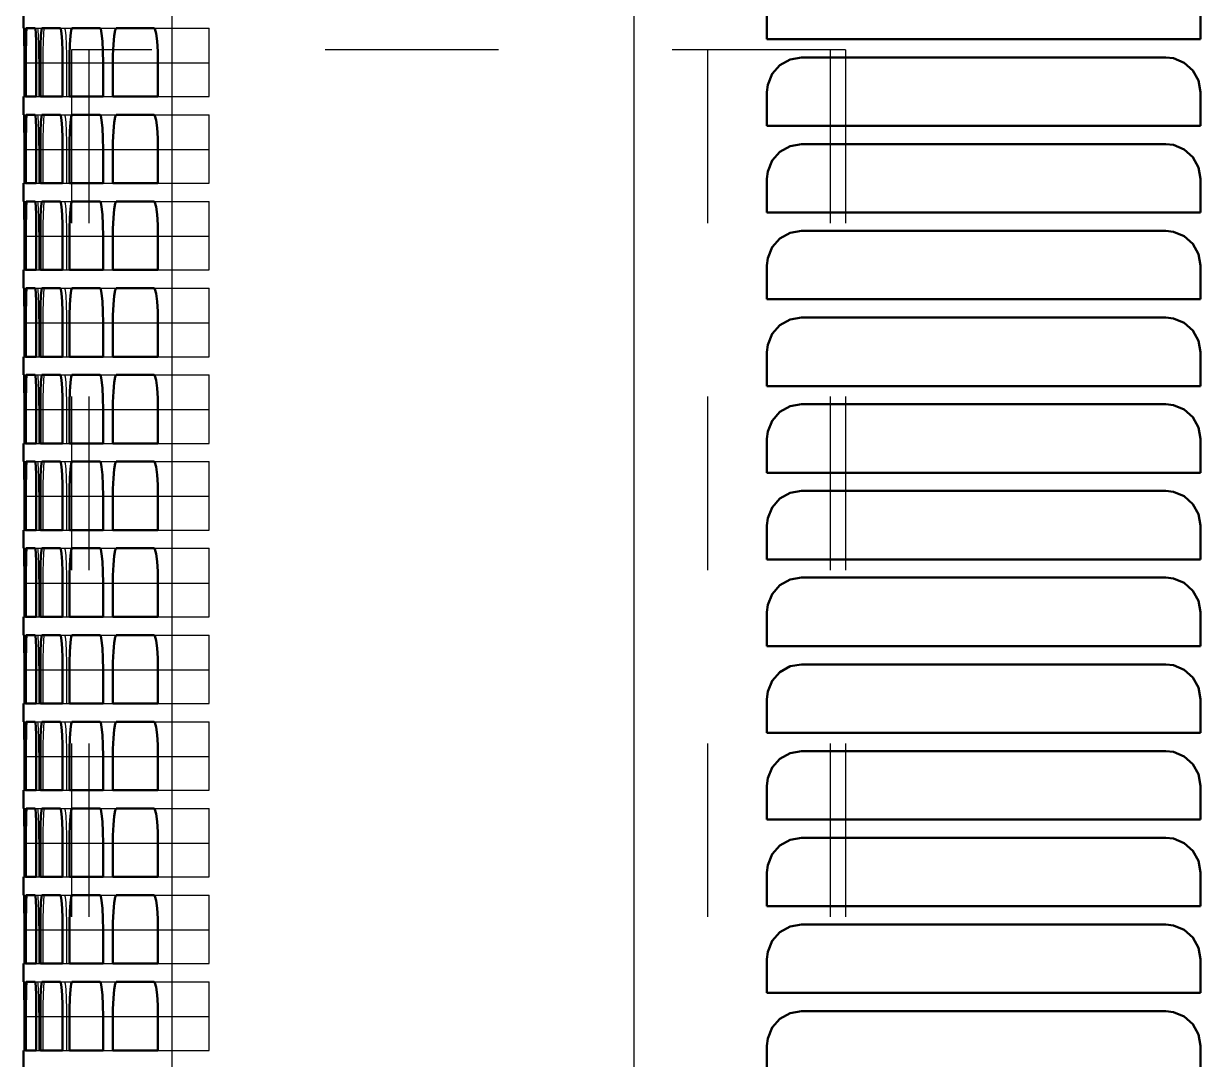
# Model space of a CAD drawing. Header units: inches. Extents: x -0.3 to 35.5, y 0 to 35.9.
# Drawn here: x -0.27 to 6.52, y 8.8 to 14.78 of the extents above; entities that cross this region are included whole.
import ezdxf

# ---------------------------------------------------------------- set-up
doc = ezdxf.new("R2010")
doc.units = ezdxf.units.IN
doc.header["$MEASUREMENT"] = 0
doc.linetypes.add('Dashed', pattern=[2, 1, -1])
for name, color, linetype, lineweight in [('AM_0', 7, 'Continuous', 50), ('AM_4', 3, 'Continuous', 25), ('AM_9', 6, 'Dashed', 25)]:
    doc.layers.add(name, color=color, linetype=linetype, lineweight=lineweight)

msp = doc.modelspace()

# ---------------------------------------------------------------- linework, layer by layer
at = {"layer": 'AM_0'}
for p, q in [((4.016, 14.881), (4.016, 14.686)), ((6.516, 14.686), (6.516, 14.881)), ((-0.27, 14.855), (-0.27, 14.75)), ((-0.2669, 14.75), (-0.27, 14.75)), ((-0.2032, 14.75), (-0.255, 14.75)), ((-0.0573, 14.75), (-0.1644, 14.75)), ((0.171, 14.75), (0.0085, 14.75)), ((0.4823, 14.75), (0.2639, 14.75)), ((4.016, 14.686), (6.516, 14.686)), ((-0.2652, 14.355), (-0.2652, 14.55)), ((-0.258, 14.55), (-0.258, 14.355)), ((-0.1963, 14.355), (-0.1963, 14.55)), ((-0.1727, 14.55), (-0.1727, 14.355)), ((-0.0452, 14.355), (-0.0452, 14.55)), ((-0.0051, 14.55), (-0.0051, 14.355)), ((0.1884, 14.355), (0.1884, 14.55)), ((0.2451, 14.55), (0.2451, 14.355)), ((0.505, 14.355), (0.505, 14.55)), ((6.316, 14.581), (4.216, 14.581)), ((-0.27, 14.355), (-0.2652, 14.355)), ((-0.27, 14.355), (-0.27, 14.25)), ((-0.258, 14.355), (-0.1963, 14.355)), ((-0.1727, 14.355), (-0.0452, 14.355)), ((-0.0051, 14.355), (0.1884, 14.355)), ((0.2451, 14.355), (0.505, 14.355)), ((4.016, 14.381), (4.016, 14.186)), ((6.516, 14.186), (6.516, 14.381)), ((-0.2669, 14.25), (-0.27, 14.25)), ((-0.2032, 14.25), (-0.255, 14.25)), ((-0.0573, 14.25), (-0.1644, 14.25)), ((0.171, 14.25), (0.0085, 14.25)), ((0.4823, 14.25), (0.2639, 14.25)), ((4.016, 14.186), (6.516, 14.186)), ((-0.2652, 13.855), (-0.2652, 14.05)), ((-0.258, 14.05), (-0.258, 13.855)), ((-0.1963, 13.855), (-0.1963, 14.05)), ((-0.1727, 14.05), (-0.1727, 13.855)), ((-0.0452, 13.855), (-0.0452, 14.05)), ((-0.0051, 14.05), (-0.0051, 13.855)), ((0.1884, 13.855), (0.1884, 14.05)), ((0.2451, 14.05), (0.2451, 13.855)), ((0.505, 13.855), (0.505, 14.05)), ((6.316, 14.081), (4.216, 14.081)), ((-0.27, 13.855), (-0.2652, 13.855)), ((-0.27, 13.855), (-0.27, 13.75)), ((-0.258, 13.855), (-0.1963, 13.855)), ((-0.1727, 13.855), (-0.0452, 13.855)), ((-0.0051, 13.855), (0.1884, 13.855)), ((0.2451, 13.855), (0.505, 13.855)), ((4.016, 13.881), (4.016, 13.686)), ((6.516, 13.686), (6.516, 13.881)), ((-0.2669, 13.75), (-0.27, 13.75)), ((-0.2032, 13.75), (-0.255, 13.75)), ((-0.0573, 13.75), (-0.1644, 13.75)), ((0.171, 13.75), (0.0085, 13.75)), ((0.4823, 13.75), (0.2639, 13.75)), ((4.016, 13.686), (6.516, 13.686)), ((6.316, 13.581), (4.216, 13.581)), ((-0.2652, 13.355), (-0.2652, 13.55)), ((-0.258, 13.55), (-0.258, 13.355)), ((-0.1963, 13.355), (-0.1963, 13.55)), ((-0.1727, 13.55), (-0.1727, 13.355)), ((-0.0452, 13.355), (-0.0452, 13.55)), ((-0.0051, 13.55), (-0.0051, 13.355)), ((0.1884, 13.355), (0.1884, 13.55)), ((0.2451, 13.55), (0.2451, 13.355)), ((0.505, 13.355), (0.505, 13.55)), ((4.016, 13.381), (4.016, 13.186)), ((6.516, 13.186), (6.516, 13.381)), ((-0.27, 13.355), (-0.2652, 13.355)), ((-0.27, 13.355), (-0.27, 13.25)), ((-0.258, 13.355), (-0.1963, 13.355)), ((-0.1727, 13.355), (-0.0452, 13.355)), ((-0.0051, 13.355), (0.1884, 13.355)), ((0.2451, 13.355), (0.505, 13.355)), ((-0.2669, 13.25), (-0.27, 13.25)), ((-0.2032, 13.25), (-0.255, 13.25)), ((-0.0573, 13.25), (-0.1644, 13.25)), ((0.171, 13.25), (0.0085, 13.25)), ((0.4823, 13.25), (0.2639, 13.25)), ((4.016, 13.186), (6.516, 13.186)), ((-0.2652, 12.855), (-0.2652, 13.05)), ((-0.258, 13.05), (-0.258, 12.855)), ((-0.1963, 12.855), (-0.1963, 13.05)), ((-0.1727, 13.05), (-0.1727, 12.855)), ((-0.0452, 12.855), (-0.0452, 13.05)), ((-0.0051, 13.05), (-0.0051, 12.855)), ((0.1884, 12.855), (0.1884, 13.05)), ((0.2451, 13.05), (0.2451, 12.855)), ((0.505, 12.855), (0.505, 13.05)), ((6.316, 13.081), (4.216, 13.081)), ((-0.27, 12.855), (-0.2652, 12.855)), ((-0.27, 12.855), (-0.27, 12.75)), ((-0.258, 12.855), (-0.1963, 12.855)), ((-0.1727, 12.855), (-0.0452, 12.855)), ((-0.0051, 12.855), (0.1884, 12.855)), ((0.2451, 12.855), (0.505, 12.855)), ((4.016, 12.881), (4.016, 12.686)), ((6.516, 12.686), (6.516, 12.881)), ((-0.2669, 12.75), (-0.27, 12.75)), ((-0.2032, 12.75), (-0.255, 12.75)), ((-0.0573, 12.75), (-0.1644, 12.75)), ((0.171, 12.75), (0.0085, 12.75)), ((0.4823, 12.75), (0.2639, 12.75)), ((4.016, 12.686), (6.516, 12.686)), ((6.316, 12.581), (4.216, 12.581)), ((-0.2652, 12.355), (-0.2652, 12.55)), ((-0.258, 12.55), (-0.258, 12.355)), ((-0.1963, 12.355), (-0.1963, 12.55)), ((-0.1727, 12.55), (-0.1727, 12.355)), ((-0.0452, 12.355), (-0.0452, 12.55)), ((-0.0051, 12.55), (-0.0051, 12.355)), ((0.1884, 12.355), (0.1884, 12.55)), ((0.2451, 12.55), (0.2451, 12.355)), ((0.505, 12.355), (0.505, 12.55)), ((-0.27, 12.355), (-0.2652, 12.355)), ((-0.27, 12.355), (-0.27, 12.25)), ((-0.258, 12.355), (-0.1963, 12.355)), ((-0.1727, 12.355), (-0.0452, 12.355)), ((-0.0051, 12.355), (0.1884, 12.355)), ((0.2451, 12.355), (0.505, 12.355)), ((4.016, 12.381), (4.016, 12.186)), ((6.516, 12.186), (6.516, 12.381)), ((-0.2669, 12.25), (-0.27, 12.25)), ((-0.2032, 12.25), (-0.255, 12.25)), ((-0.0573, 12.25), (-0.1644, 12.25)), ((0.171, 12.25), (0.0085, 12.25)), ((0.4823, 12.25), (0.2639, 12.25)), ((4.016, 12.186), (6.516, 12.186)), ((6.316, 12.081), (4.216, 12.081)), ((-0.2652, 11.855), (-0.2652, 12.05)), ((-0.258, 12.05), (-0.258, 11.855)), ((-0.1963, 11.855), (-0.1963, 12.05)), ((-0.1727, 12.05), (-0.1727, 11.855)), ((-0.0452, 11.855), (-0.0452, 12.05)), ((-0.0051, 12.05), (-0.0051, 11.855)), ((0.1884, 11.855), (0.1884, 12.05)), ((0.2451, 12.05), (0.2451, 11.855)), ((0.505, 11.855), (0.505, 12.05)), ((4.016, 11.881), (4.016, 11.686)), ((6.516, 11.686), (6.516, 11.881)), ((-0.27, 11.855), (-0.2652, 11.855)), ((-0.27, 11.855), (-0.27, 11.75)), ((-0.258, 11.855), (-0.1963, 11.855)), ((-0.1727, 11.855), (-0.0452, 11.855)), ((-0.0051, 11.855), (0.1884, 11.855)), ((0.2451, 11.855), (0.505, 11.855)), ((-0.2669, 11.75), (-0.27, 11.75)), ((-0.2032, 11.75), (-0.255, 11.75)), ((-0.0573, 11.75), (-0.1644, 11.75)), ((0.171, 11.75), (0.0085, 11.75)), ((0.4823, 11.75), (0.2639, 11.75)), ((4.016, 11.686), (6.516, 11.686)), ((-0.2652, 11.355), (-0.2652, 11.55)), ((-0.258, 11.55), (-0.258, 11.355)), ((-0.1963, 11.355), (-0.1963, 11.55)), ((-0.1727, 11.55), (-0.1727, 11.355)), ((-0.0452, 11.355), (-0.0452, 11.55)), ((-0.0051, 11.55), (-0.0051, 11.355)), ((0.1884, 11.355), (0.1884, 11.55)), ((0.2451, 11.55), (0.2451, 11.355)), ((0.505, 11.355), (0.505, 11.55)), ((6.316, 11.581), (4.216, 11.581)), ((-0.27, 11.355), (-0.2652, 11.355)), ((-0.27, 11.355), (-0.27, 11.25)), ((-0.258, 11.355), (-0.1963, 11.355)), ((-0.1727, 11.355), (-0.0452, 11.355)), ((-0.0051, 11.355), (0.1884, 11.355)), ((0.2451, 11.355), (0.505, 11.355)), ((4.016, 11.381), (4.016, 11.186)), ((6.516, 11.186), (6.516, 11.381)), ((-0.2669, 11.25), (-0.27, 11.25)), ((-0.2032, 11.25), (-0.255, 11.25)), ((-0.0573, 11.25), (-0.1644, 11.25)), ((0.171, 11.25), (0.0085, 11.25)), ((0.4823, 11.25), (0.2639, 11.25)), ((4.016, 11.186), (6.516, 11.186)), ((6.316, 11.081), (4.216, 11.081)), ((-0.2652, 10.855), (-0.2652, 11.05)), ((-0.258, 11.05), (-0.258, 10.855)), ((-0.1963, 10.855), (-0.1963, 11.05)), ((-0.1727, 11.05), (-0.1727, 10.855)), ((-0.0452, 10.855), (-0.0452, 11.05)), ((-0.0051, 11.05), (-0.0051, 10.855)), ((0.1884, 10.855), (0.1884, 11.05)), ((0.2451, 11.05), (0.2451, 10.855)), ((0.505, 10.855), (0.505, 11.05)), ((4.016, 10.881), (4.016, 10.686)), ((6.516, 10.686), (6.516, 10.881)), ((-0.27, 10.855), (-0.2652, 10.855)), ((-0.27, 10.855), (-0.27, 10.75)), ((-0.258, 10.855), (-0.1963, 10.855)), ((-0.1727, 10.855), (-0.0452, 10.855)), ((-0.0051, 10.855), (0.1884, 10.855)), ((0.2451, 10.855), (0.505, 10.855)), ((-0.2669, 10.75), (-0.27, 10.75)), ((-0.2032, 10.75), (-0.255, 10.75)), ((-0.0573, 10.75), (-0.1644, 10.75)), ((0.171, 10.75), (0.0085, 10.75)), ((0.4823, 10.75), (0.2639, 10.75)), ((4.016, 10.686), (6.516, 10.686)), ((-0.2652, 10.355), (-0.2652, 10.55)), ((-0.258, 10.55), (-0.258, 10.355)), ((-0.1963, 10.355), (-0.1963, 10.55)), ((-0.1727, 10.55), (-0.1727, 10.355)), ((-0.0452, 10.355), (-0.0452, 10.55)), ((-0.0051, 10.55), (-0.0051, 10.355)), ((0.1884, 10.355), (0.1884, 10.55)), ((0.2451, 10.55), (0.2451, 10.355)), ((0.505, 10.355), (0.505, 10.55)), ((6.316, 10.581), (4.216, 10.581)), ((-0.27, 10.355), (-0.2652, 10.355)), ((-0.27, 10.355), (-0.27, 10.25)), ((-0.258, 10.355), (-0.1963, 10.355)), ((-0.1727, 10.355), (-0.0452, 10.355)), ((-0.0051, 10.355), (0.1884, 10.355)), ((0.2451, 10.355), (0.505, 10.355)), ((4.016, 10.381), (4.016, 10.186)), ((6.516, 10.186), (6.516, 10.381)), ((-0.2669, 10.25), (-0.27, 10.25)), ((-0.2032, 10.25), (-0.255, 10.25)), ((-0.0573, 10.25), (-0.1644, 10.25)), ((0.171, 10.25), (0.0085, 10.25)), ((0.4823, 10.25), (0.2639, 10.25)), ((4.016, 10.186), (6.516, 10.186)), ((-0.2652, 9.855), (-0.2652, 10.05)), ((-0.258, 10.05), (-0.258, 9.855)), ((-0.1963, 9.855), (-0.1963, 10.05)), ((-0.1727, 10.05), (-0.1727, 9.855)), ((-0.0452, 9.855), (-0.0452, 10.05)), ((-0.0051, 10.05), (-0.0051, 9.855)), ((0.1884, 9.855), (0.1884, 10.05)), ((0.2451, 10.05), (0.2451, 9.855)), ((0.505, 9.855), (0.505, 10.05)), ((6.316, 10.081), (4.216, 10.081)), ((-0.27, 9.855), (-0.2652, 9.855)), ((-0.27, 9.855), (-0.27, 9.75)), ((-0.258, 9.855), (-0.1963, 9.855)), ((-0.1727, 9.855), (-0.0452, 9.855)), ((-0.0051, 9.855), (0.1884, 9.855)), ((0.2451, 9.855), (0.505, 9.855)), ((4.016, 9.881), (4.016, 9.686)), ((6.516, 9.686), (6.516, 9.881)), ((-0.2669, 9.75), (-0.27, 9.75)), ((-0.2032, 9.75), (-0.255, 9.75)), ((-0.0573, 9.75), (-0.1644, 9.75)), ((0.171, 9.75), (0.0085, 9.75)), ((0.4823, 9.75), (0.2639, 9.75)), ((4.016, 9.686), (6.516, 9.686)), ((6.316, 9.581), (4.216, 9.581)), ((-0.2652, 9.355), (-0.2652, 9.55)), ((-0.258, 9.55), (-0.258, 9.355)), ((-0.1963, 9.355), (-0.1963, 9.55)), ((-0.1727, 9.55), (-0.1727, 9.355)), ((-0.0452, 9.355), (-0.0452, 9.55)), ((-0.0051, 9.55), (-0.0051, 9.355)), ((0.1884, 9.355), (0.1884, 9.55)), ((0.2451, 9.55), (0.2451, 9.355)), ((0.505, 9.355), (0.505, 9.55)), ((4.016, 9.381), (4.016, 9.186)), ((6.516, 9.186), (6.516, 9.381)), ((-0.27, 9.355), (-0.2652, 9.355)), ((-0.27, 9.355), (-0.27, 9.25)), ((-0.258, 9.355), (-0.1963, 9.355)), ((-0.1727, 9.355), (-0.0452, 9.355)), ((-0.0051, 9.355), (0.1884, 9.355)), ((0.2451, 9.355), (0.505, 9.355)), ((-0.2669, 9.25), (-0.27, 9.25)), ((-0.2032, 9.25), (-0.255, 9.25)), ((-0.0573, 9.25), (-0.1644, 9.25)), ((0.171, 9.25), (0.0085, 9.25)), ((0.4823, 9.25), (0.2639, 9.25)), ((4.016, 9.186), (6.516, 9.186)), ((-0.2652, 8.855), (-0.2652, 9.05)), ((-0.258, 9.05), (-0.258, 8.855)), ((-0.1963, 8.855), (-0.1963, 9.05)), ((-0.1727, 9.05), (-0.1727, 8.855)), ((-0.0452, 8.855), (-0.0452, 9.05)), ((-0.0051, 9.05), (-0.0051, 8.855)), ((0.1884, 8.855), (0.1884, 9.05)), ((0.2451, 9.05), (0.2451, 8.855)), ((0.505, 8.855), (0.505, 9.05)), ((6.316, 9.081), (4.216, 9.081)), ((-0.27, 8.855), (-0.2652, 8.855)), ((-0.27, 8.855), (-0.27, 8.75)), ((-0.258, 8.855), (-0.1963, 8.855)), ((-0.1727, 8.855), (-0.0452, 8.855)), ((-0.0051, 8.855), (0.1884, 8.855)), ((0.2451, 8.855), (0.505, 8.855)), ((4.016, 8.881), (4.016, 8.686)), ((6.516, 8.686), (6.516, 8.881))]:
    msp.add_line(p, q, dxfattribs=at)
for points in [[(-0.2652, 14.55), (-0.2653, 14.6162), (-0.2656, 14.6749), (-0.266, 14.7196), (-0.2665, 14.7451), (-0.2669, 14.75)], [(-0.255, 14.75), (-0.256, 14.7387), (-0.2569, 14.7062), (-0.2576, 14.656), (-0.258, 14.5939), (-0.258, 14.55)], [(-0.1963, 14.55), (-0.1967, 14.6162), (-0.1978, 14.6749), (-0.1996, 14.7195), (-0.2017, 14.7451), (-0.2032, 14.75)], [(-0.1644, 14.75), (-0.1672, 14.7387), (-0.1696, 14.7061), (-0.1714, 14.6559), (-0.1725, 14.5937), (-0.1727, 14.55)], [(-0.0452, 14.55), (-0.0459, 14.6161), (-0.0479, 14.6748), (-0.0509, 14.7194), (-0.0547, 14.745), (-0.0573, 14.75)], [(0.0085, 14.75), (0.0039, 14.7387), (0, 14.706), (-0.003, 14.6557), (-0.0047, 14.5935), (-0.0051, 14.55)], [(0.1884, 14.55), (0.1875, 14.616), (0.1846, 14.6746), (0.1803, 14.7192), (0.1749, 14.745), (0.171, 14.75)], [(0.2639, 14.75), (0.2576, 14.7386), (0.2521, 14.7058), (0.2479, 14.6553), (0.2455, 14.5931), (0.2451, 14.55)], [(0.505, 14.55), (0.5038, 14.6159), (0.5001, 14.6743), (0.4944, 14.719), (0.4874, 14.7448), (0.4823, 14.75)], [(4.216, 14.581), (4.1495, 14.5696), (4.0905, 14.5367), (4.0458, 14.486), (4.0206, 14.4237), (4.016, 14.381)], [(6.516, 14.381), (6.5048, 14.447), (6.4725, 14.5055), (6.4227, 14.5502), (6.3607, 14.5759), (6.316, 14.581)], [(-0.2652, 14.05), (-0.2653, 14.1162), (-0.2656, 14.1749), (-0.266, 14.2196), (-0.2665, 14.2451), (-0.2669, 14.25)], [(-0.255, 14.25), (-0.256, 14.2387), (-0.2569, 14.2062), (-0.2576, 14.156), (-0.258, 14.0939), (-0.258, 14.05)], [(-0.1963, 14.05), (-0.1967, 14.1162), (-0.1978, 14.1749), (-0.1996, 14.2195), (-0.2017, 14.2451), (-0.2032, 14.25)], [(-0.1644, 14.25), (-0.1672, 14.2387), (-0.1696, 14.2061), (-0.1714, 14.1559), (-0.1725, 14.0937), (-0.1727, 14.05)], [(-0.0452, 14.05), (-0.0459, 14.1161), (-0.0479, 14.1748), (-0.0509, 14.2194), (-0.0547, 14.245), (-0.0573, 14.25)], [(0.0085, 14.25), (0.0039, 14.2387), (0, 14.206), (-0.003, 14.1557), (-0.0047, 14.0935), (-0.0051, 14.05)], [(0.1884, 14.05), (0.1875, 14.116), (0.1846, 14.1746), (0.1803, 14.2192), (0.1749, 14.245), (0.171, 14.25)], [(0.2639, 14.25), (0.2576, 14.2386), (0.2521, 14.2058), (0.2479, 14.1553), (0.2455, 14.0931), (0.2451, 14.05)], [(0.505, 14.05), (0.5038, 14.1159), (0.5001, 14.1743), (0.4944, 14.219), (0.4874, 14.2448), (0.4823, 14.25)], [(4.216, 14.081), (4.1495, 14.0696), (4.0905, 14.0367), (4.0458, 13.986), (4.0206, 13.9237), (4.016, 13.881)], [(6.516, 13.881), (6.5048, 13.947), (6.4725, 14.0055), (6.4227, 14.0502), (6.3607, 14.0759), (6.316, 14.081)], [(-0.2652, 13.55), (-0.2653, 13.6162), (-0.2656, 13.6749), (-0.266, 13.7196), (-0.2665, 13.7451), (-0.2669, 13.75)], [(-0.255, 13.75), (-0.256, 13.7387), (-0.2569, 13.7062), (-0.2576, 13.656), (-0.258, 13.5939), (-0.258, 13.55)], [(-0.1963, 13.55), (-0.1967, 13.6162), (-0.1978, 13.6749), (-0.1996, 13.7195), (-0.2017, 13.7451), (-0.2032, 13.75)], [(-0.1644, 13.75), (-0.1672, 13.7387), (-0.1696, 13.7061), (-0.1714, 13.6559), (-0.1725, 13.5937), (-0.1727, 13.55)], [(-0.0452, 13.55), (-0.0459, 13.6161), (-0.0479, 13.6748), (-0.0509, 13.7194), (-0.0547, 13.745), (-0.0573, 13.75)], [(0.0085, 13.75), (0.0039, 13.7387), (0, 13.706), (-0.003, 13.6557), (-0.0047, 13.5935), (-0.0051, 13.55)], [(0.1884, 13.55), (0.1875, 13.616), (0.1846, 13.6746), (0.1803, 13.7192), (0.1749, 13.745), (0.171, 13.75)], [(0.2639, 13.75), (0.2576, 13.7386), (0.2521, 13.7058), (0.2479, 13.6553), (0.2455, 13.5931), (0.2451, 13.55)], [(0.505, 13.55), (0.5038, 13.6159), (0.5001, 13.6743), (0.4944, 13.719), (0.4874, 13.7448), (0.4823, 13.75)], [(4.216, 13.581), (4.1495, 13.5696), (4.0905, 13.5367), (4.0458, 13.486), (4.0206, 13.4237), (4.016, 13.381)], [(6.516, 13.381), (6.5048, 13.447), (6.4725, 13.5055), (6.4227, 13.5502), (6.3607, 13.5759), (6.316, 13.581)], [(-0.2652, 13.05), (-0.2653, 13.1162), (-0.2656, 13.1749), (-0.266, 13.2196), (-0.2665, 13.2451), (-0.2669, 13.25)], [(-0.255, 13.25), (-0.256, 13.2387), (-0.2569, 13.2062), (-0.2576, 13.156), (-0.258, 13.0939), (-0.258, 13.05)], [(-0.1963, 13.05), (-0.1967, 13.1162), (-0.1978, 13.1749), (-0.1996, 13.2195), (-0.2017, 13.2451), (-0.2032, 13.25)], [(-0.1644, 13.25), (-0.1672, 13.2387), (-0.1696, 13.2061), (-0.1714, 13.1559), (-0.1725, 13.0937), (-0.1727, 13.05)], [(-0.0452, 13.05), (-0.0459, 13.1161), (-0.0479, 13.1748), (-0.0509, 13.2194), (-0.0547, 13.245), (-0.0573, 13.25)], [(0.0085, 13.25), (0.0039, 13.2387), (0, 13.206), (-0.003, 13.1557), (-0.0047, 13.0935), (-0.0051, 13.05)], [(0.1884, 13.05), (0.1875, 13.116), (0.1846, 13.1746), (0.1803, 13.2192), (0.1749, 13.245), (0.171, 13.25)], [(0.2639, 13.25), (0.2576, 13.2386), (0.2521, 13.2058), (0.2479, 13.1553), (0.2455, 13.0931), (0.2451, 13.05)], [(0.505, 13.05), (0.5038, 13.1159), (0.5001, 13.1743), (0.4944, 13.219), (0.4874, 13.2448), (0.4823, 13.25)], [(4.216, 13.081), (4.1495, 13.0696), (4.0905, 13.0367), (4.0458, 12.986), (4.0206, 12.9237), (4.016, 12.881)], [(6.516, 12.881), (6.5048, 12.947), (6.4725, 13.0055), (6.4227, 13.0502), (6.3607, 13.0759), (6.316, 13.081)], [(-0.2652, 12.55), (-0.2653, 12.6162), (-0.2656, 12.6749), (-0.266, 12.7196), (-0.2665, 12.7451), (-0.2669, 12.75)], [(-0.255, 12.75), (-0.256, 12.7387), (-0.2569, 12.7062), (-0.2576, 12.656), (-0.258, 12.5939), (-0.258, 12.55)], [(-0.1963, 12.55), (-0.1967, 12.6162), (-0.1978, 12.6749), (-0.1996, 12.7195), (-0.2017, 12.7451), (-0.2032, 12.75)], [(-0.1644, 12.75), (-0.1672, 12.7387), (-0.1696, 12.7061), (-0.1714, 12.6559), (-0.1725, 12.5937), (-0.1727, 12.55)], [(-0.0452, 12.55), (-0.0459, 12.6161), (-0.0479, 12.6748), (-0.0509, 12.7194), (-0.0547, 12.745), (-0.0573, 12.75)], [(0.0085, 12.75), (0.0039, 12.7387), (0, 12.706), (-0.003, 12.6557), (-0.0047, 12.5935), (-0.0051, 12.55)], [(0.1884, 12.55), (0.1875, 12.616), (0.1846, 12.6746), (0.1803, 12.7192), (0.1749, 12.745), (0.171, 12.75)], [(0.2639, 12.75), (0.2576, 12.7386), (0.2521, 12.7058), (0.2479, 12.6553), (0.2455, 12.5931), (0.2451, 12.55)], [(0.505, 12.55), (0.5038, 12.6159), (0.5001, 12.6743), (0.4944, 12.719), (0.4874, 12.7448), (0.4823, 12.75)], [(4.216, 12.581), (4.1495, 12.5696), (4.0905, 12.5367), (4.0458, 12.486), (4.0206, 12.4237), (4.016, 12.381)], [(6.516, 12.381), (6.5048, 12.447), (6.4725, 12.5055), (6.4227, 12.5502), (6.3607, 12.5759), (6.316, 12.581)], [(-0.2652, 12.05), (-0.2653, 12.1162), (-0.2656, 12.1749), (-0.266, 12.2196), (-0.2665, 12.2451), (-0.2669, 12.25)], [(-0.255, 12.25), (-0.256, 12.2387), (-0.2569, 12.2062), (-0.2576, 12.156), (-0.258, 12.0939), (-0.258, 12.05)], [(-0.1963, 12.05), (-0.1967, 12.1162), (-0.1978, 12.1749), (-0.1996, 12.2195), (-0.2017, 12.2451), (-0.2032, 12.25)], [(-0.1644, 12.25), (-0.1672, 12.2387), (-0.1696, 12.2061), (-0.1714, 12.1559), (-0.1725, 12.0937), (-0.1727, 12.05)], [(-0.0452, 12.05), (-0.0459, 12.1161), (-0.0479, 12.1748), (-0.0509, 12.2194), (-0.0547, 12.245), (-0.0573, 12.25)], [(0.0085, 12.25), (0.0039, 12.2387), (0, 12.206), (-0.003, 12.1557), (-0.0047, 12.0935), (-0.0051, 12.05)], [(0.1884, 12.05), (0.1875, 12.116), (0.1846, 12.1746), (0.1803, 12.2192), (0.1749, 12.245), (0.171, 12.25)], [(0.2639, 12.25), (0.2576, 12.2386), (0.2521, 12.2058), (0.2479, 12.1553), (0.2455, 12.0931), (0.2451, 12.05)], [(0.505, 12.05), (0.5038, 12.1159), (0.5001, 12.1743), (0.4944, 12.219), (0.4874, 12.2448), (0.4823, 12.25)], [(4.216, 12.081), (4.1495, 12.0696), (4.0905, 12.0367), (4.0458, 11.986), (4.0206, 11.9237), (4.016, 11.881)], [(6.516, 11.881), (6.5048, 11.947), (6.4725, 12.0055), (6.4227, 12.0502), (6.3607, 12.0759), (6.316, 12.081)], [(-0.2652, 11.55), (-0.2653, 11.6162), (-0.2656, 11.6749), (-0.266, 11.7196), (-0.2665, 11.7451), (-0.2669, 11.75)], [(-0.255, 11.75), (-0.256, 11.7387), (-0.2569, 11.7062), (-0.2576, 11.656), (-0.258, 11.5939), (-0.258, 11.55)], [(-0.1963, 11.55), (-0.1967, 11.6162), (-0.1978, 11.6749), (-0.1996, 11.7195), (-0.2017, 11.7451), (-0.2032, 11.75)], [(-0.1644, 11.75), (-0.1672, 11.7387), (-0.1696, 11.7061), (-0.1714, 11.6559), (-0.1725, 11.5937), (-0.1727, 11.55)], [(-0.0452, 11.55), (-0.0459, 11.6161), (-0.0479, 11.6748), (-0.0509, 11.7194), (-0.0547, 11.745), (-0.0573, 11.75)], [(0.0085, 11.75), (0.0039, 11.7387), (0, 11.706), (-0.003, 11.6557), (-0.0047, 11.5935), (-0.0051, 11.55)], [(0.1884, 11.55), (0.1875, 11.616), (0.1846, 11.6746), (0.1803, 11.7192), (0.1749, 11.745), (0.171, 11.75)], [(0.2639, 11.75), (0.2576, 11.7386), (0.2521, 11.7058), (0.2479, 11.6553), (0.2455, 11.5931), (0.2451, 11.55)], [(0.505, 11.55), (0.5038, 11.6159), (0.5001, 11.6743), (0.4944, 11.719), (0.4874, 11.7448), (0.4823, 11.75)], [(4.216, 11.581), (4.1495, 11.5696), (4.0905, 11.5367), (4.0458, 11.486), (4.0206, 11.4237), (4.016, 11.381)], [(6.516, 11.381), (6.5048, 11.447), (6.4725, 11.5055), (6.4227, 11.5502), (6.3607, 11.5759), (6.316, 11.581)], [(-0.2652, 11.05), (-0.2653, 11.1162), (-0.2656, 11.1749), (-0.266, 11.2196), (-0.2665, 11.2451), (-0.2669, 11.25)], [(-0.255, 11.25), (-0.256, 11.2387), (-0.2569, 11.2062), (-0.2576, 11.156), (-0.258, 11.0939), (-0.258, 11.05)], [(-0.1963, 11.05), (-0.1967, 11.1162), (-0.1978, 11.1749), (-0.1996, 11.2195), (-0.2017, 11.2451), (-0.2032, 11.25)], [(-0.1644, 11.25), (-0.1672, 11.2387), (-0.1696, 11.2061), (-0.1714, 11.1559), (-0.1725, 11.0937), (-0.1727, 11.05)], [(-0.0452, 11.05), (-0.0459, 11.1161), (-0.0479, 11.1748), (-0.0509, 11.2194), (-0.0547, 11.245), (-0.0573, 11.25)], [(0.0085, 11.25), (0.0039, 11.2387), (0, 11.206), (-0.003, 11.1557), (-0.0047, 11.0935), (-0.0051, 11.05)], [(0.1884, 11.05), (0.1875, 11.116), (0.1846, 11.1746), (0.1803, 11.2192), (0.1749, 11.245), (0.171, 11.25)], [(0.2639, 11.25), (0.2576, 11.2386), (0.2521, 11.2058), (0.2479, 11.1553), (0.2455, 11.0931), (0.2451, 11.05)], [(0.505, 11.05), (0.5038, 11.1159), (0.5001, 11.1743), (0.4944, 11.219), (0.4874, 11.2448), (0.4823, 11.25)], [(4.216, 11.081), (4.1495, 11.0696), (4.0905, 11.0367), (4.0458, 10.986), (4.0206, 10.9237), (4.016, 10.881)], [(6.516, 10.881), (6.5048, 10.947), (6.4725, 11.0055), (6.4227, 11.0502), (6.3607, 11.0759), (6.316, 11.081)], [(-0.2652, 10.55), (-0.2653, 10.6162), (-0.2656, 10.6749), (-0.266, 10.7196), (-0.2665, 10.7451), (-0.2669, 10.75)], [(-0.255, 10.75), (-0.256, 10.7387), (-0.2569, 10.7062), (-0.2576, 10.656), (-0.258, 10.5939), (-0.258, 10.55)], [(-0.1963, 10.55), (-0.1967, 10.6162), (-0.1978, 10.6749), (-0.1996, 10.7195), (-0.2017, 10.7451), (-0.2032, 10.75)], [(-0.1644, 10.75), (-0.1672, 10.7387), (-0.1696, 10.7061), (-0.1714, 10.6559), (-0.1725, 10.5937), (-0.1727, 10.55)], [(-0.0452, 10.55), (-0.0459, 10.6161), (-0.0479, 10.6748), (-0.0509, 10.7194), (-0.0547, 10.745), (-0.0573, 10.75)], [(0.0085, 10.75), (0.0039, 10.7387), (0, 10.706), (-0.003, 10.6557), (-0.0047, 10.5935), (-0.0051, 10.55)], [(0.1884, 10.55), (0.1875, 10.616), (0.1846, 10.6746), (0.1803, 10.7192), (0.1749, 10.745), (0.171, 10.75)], [(0.2639, 10.75), (0.2576, 10.7386), (0.2521, 10.7058), (0.2479, 10.6553), (0.2455, 10.5931), (0.2451, 10.55)], [(0.505, 10.55), (0.5038, 10.6159), (0.5001, 10.6743), (0.4944, 10.719), (0.4874, 10.7448), (0.4823, 10.75)], [(4.216, 10.581), (4.1495, 10.5696), (4.0905, 10.5367), (4.0458, 10.486), (4.0206, 10.4237), (4.016, 10.381)], [(6.516, 10.381), (6.5048, 10.447), (6.4725, 10.5055), (6.4227, 10.5502), (6.3607, 10.5759), (6.316, 10.581)], [(-0.2652, 10.05), (-0.2653, 10.1162), (-0.2656, 10.1749), (-0.266, 10.2196), (-0.2665, 10.2451), (-0.2669, 10.25)], [(-0.255, 10.25), (-0.256, 10.2387), (-0.2569, 10.2062), (-0.2576, 10.156), (-0.258, 10.0939), (-0.258, 10.05)], [(-0.1963, 10.05), (-0.1967, 10.1162), (-0.1978, 10.1749), (-0.1996, 10.2195), (-0.2017, 10.2451), (-0.2032, 10.25)], [(-0.1644, 10.25), (-0.1672, 10.2387), (-0.1696, 10.2061), (-0.1714, 10.1559), (-0.1725, 10.0937), (-0.1727, 10.05)], [(-0.0452, 10.05), (-0.0459, 10.1161), (-0.0479, 10.1748), (-0.0509, 10.2194), (-0.0547, 10.245), (-0.0573, 10.25)], [(0.0085, 10.25), (0.0039, 10.2387), (0, 10.206), (-0.003, 10.1557), (-0.0047, 10.0935), (-0.0051, 10.05)], [(0.1884, 10.05), (0.1875, 10.116), (0.1846, 10.1746), (0.1803, 10.2192), (0.1749, 10.245), (0.171, 10.25)], [(0.2639, 10.25), (0.2576, 10.2386), (0.2521, 10.2058), (0.2479, 10.1553), (0.2455, 10.0931), (0.2451, 10.05)], [(0.505, 10.05), (0.5038, 10.1159), (0.5001, 10.1743), (0.4944, 10.219), (0.4874, 10.2448), (0.4823, 10.25)], [(4.216, 10.081), (4.1495, 10.0696), (4.0905, 10.0367), (4.0458, 9.986), (4.0206, 9.9237), (4.016, 9.881)], [(6.516, 9.881), (6.5048, 9.947), (6.4725, 10.0055), (6.4227, 10.0502), (6.3607, 10.0759), (6.316, 10.081)], [(-0.2652, 9.55), (-0.2653, 9.6162), (-0.2656, 9.6749), (-0.266, 9.7196), (-0.2665, 9.7451), (-0.2669, 9.75)], [(-0.255, 9.75), (-0.256, 9.7387), (-0.2569, 9.7062), (-0.2576, 9.656), (-0.258, 9.5939), (-0.258, 9.55)], [(-0.1963, 9.55), (-0.1967, 9.6162), (-0.1978, 9.6749), (-0.1996, 9.7195), (-0.2017, 9.7451), (-0.2032, 9.75)], [(-0.1644, 9.75), (-0.1672, 9.7387), (-0.1696, 9.7061), (-0.1714, 9.6559), (-0.1725, 9.5937), (-0.1727, 9.55)], [(-0.0452, 9.55), (-0.0459, 9.6161), (-0.0479, 9.6748), (-0.0509, 9.7194), (-0.0547, 9.745), (-0.0573, 9.75)], [(0.0085, 9.75), (0.0039, 9.7387), (0, 9.706), (-0.003, 9.6557), (-0.0047, 9.5935), (-0.0051, 9.55)], [(0.1884, 9.55), (0.1875, 9.616), (0.1846, 9.6746), (0.1803, 9.7192), (0.1749, 9.745), (0.171, 9.75)], [(0.2639, 9.75), (0.2576, 9.7386), (0.2521, 9.7058), (0.2479, 9.6553), (0.2455, 9.5931), (0.2451, 9.55)], [(0.505, 9.55), (0.5038, 9.6159), (0.5001, 9.6743), (0.4944, 9.719), (0.4874, 9.7448), (0.4823, 9.75)], [(4.216, 9.581), (4.1495, 9.5696), (4.0905, 9.5367), (4.0458, 9.486), (4.0206, 9.4237), (4.016, 9.381)], [(6.516, 9.381), (6.5048, 9.447), (6.4725, 9.5055), (6.4227, 9.5502), (6.3607, 9.5759), (6.316, 9.581)], [(-0.2652, 9.05), (-0.2653, 9.1162), (-0.2656, 9.1749), (-0.266, 9.2196), (-0.2665, 9.2451), (-0.2669, 9.25)], [(-0.255, 9.25), (-0.256, 9.2387), (-0.2569, 9.2062), (-0.2576, 9.156), (-0.258, 9.0939), (-0.258, 9.05)], [(-0.1963, 9.05), (-0.1967, 9.1162), (-0.1978, 9.1749), (-0.1996, 9.2195), (-0.2017, 9.2451), (-0.2032, 9.25)], [(-0.1644, 9.25), (-0.1672, 9.2387), (-0.1696, 9.2061), (-0.1714, 9.1559), (-0.1725, 9.0937), (-0.1727, 9.05)], [(-0.0452, 9.05), (-0.0459, 9.1161), (-0.0479, 9.1748), (-0.0509, 9.2194), (-0.0547, 9.245), (-0.0573, 9.25)], [(0.0085, 9.25), (0.0039, 9.2387), (0, 9.206), (-0.003, 9.1557), (-0.0047, 9.0935), (-0.0051, 9.05)], [(0.1884, 9.05), (0.1875, 9.116), (0.1846, 9.1746), (0.1803, 9.2192), (0.1749, 9.245), (0.171, 9.25)], [(0.2639, 9.25), (0.2576, 9.2386), (0.2521, 9.2058), (0.2479, 9.1553), (0.2455, 9.0931), (0.2451, 9.05)], [(0.505, 9.05), (0.5038, 9.1159), (0.5001, 9.1743), (0.4944, 9.219), (0.4874, 9.2448), (0.4823, 9.25)], [(4.216, 9.081), (4.1495, 9.0696), (4.0905, 9.0367), (4.0458, 8.986), (4.0206, 8.9237), (4.016, 8.881)], [(6.516, 8.881), (6.5048, 8.947), (6.4725, 9.0055), (6.4227, 9.0502), (6.3607, 9.0759), (6.316, 9.081)]]:
    msp.add_lwpolyline(points, dxfattribs=at)
at = {"layer": 'AM_4'}
for p, q in [((0.5858, 35.15), (0.5858, 1.625)), ((3.2489, 35.15), (3.2489, 1.625)), ((-0.258, 14.55), (-0.1963, 14.55)), ((-0.1727, 14.55), (-0.0452, 14.55)), ((-0.0051, 14.55), (0.1884, 14.55)), ((0.2451, 14.55), (0.505, 14.55)), ((-0.258, 14.05), (-0.1963, 14.05)), ((-0.1727, 14.05), (-0.0452, 14.05)), ((-0.0051, 14.05), (0.1884, 14.05)), ((0.2451, 14.05), (0.505, 14.05)), ((-0.258, 13.55), (-0.1963, 13.55)), ((-0.1727, 13.55), (-0.0452, 13.55)), ((-0.0051, 13.55), (0.1884, 13.55)), ((0.2451, 13.55), (0.505, 13.55)), ((-0.258, 13.05), (-0.1963, 13.05)), ((-0.1727, 13.05), (-0.0452, 13.05)), ((-0.0051, 13.05), (0.1884, 13.05)), ((0.2451, 13.05), (0.505, 13.05)), ((-0.258, 12.55), (-0.1963, 12.55)), ((-0.1727, 12.55), (-0.0452, 12.55)), ((-0.0051, 12.55), (0.1884, 12.55)), ((0.2451, 12.55), (0.505, 12.55)), ((-0.258, 12.05), (-0.1963, 12.05)), ((-0.1727, 12.05), (-0.0452, 12.05)), ((-0.0051, 12.05), (0.1884, 12.05)), ((0.2451, 12.05), (0.505, 12.05)), ((-0.258, 11.55), (-0.1963, 11.55)), ((-0.1727, 11.55), (-0.0452, 11.55)), ((-0.0051, 11.55), (0.1884, 11.55)), ((0.2451, 11.55), (0.505, 11.55)), ((-0.258, 11.05), (-0.1963, 11.05)), ((-0.1727, 11.05), (-0.0452, 11.05)), ((-0.0051, 11.05), (0.1884, 11.05)), ((0.2451, 11.05), (0.505, 11.05)), ((-0.258, 10.55), (-0.1963, 10.55)), ((-0.1727, 10.55), (-0.0452, 10.55)), ((-0.0051, 10.55), (0.1884, 10.55)), ((0.2451, 10.55), (0.505, 10.55)), ((-0.258, 10.05), (-0.1963, 10.05)), ((-0.1727, 10.05), (-0.0452, 10.05)), ((-0.0051, 10.05), (0.1884, 10.05)), ((0.2451, 10.05), (0.505, 10.05)), ((-0.258, 9.55), (-0.1963, 9.55)), ((-0.1727, 9.55), (-0.0452, 9.55)), ((-0.0051, 9.55), (0.1884, 9.55)), ((0.2451, 9.55), (0.505, 9.55)), ((-0.258, 9.05), (-0.1963, 9.05)), ((-0.1727, 9.05), (-0.0452, 9.05)), ((-0.0051, 9.05), (0.1884, 9.05)), ((0.2451, 9.05), (0.505, 9.05))]:
    msp.add_line(p, q, dxfattribs=at)
at = {"layer": 'AM_9'}
for p, q in [((3.2489, 35.15), (3.2489, 14.625)), ((-0.2669, 14.75), (-0.255, 14.75)), ((-0.2032, 14.75), (-0.1644, 14.75)), ((-0.0573, 14.75), (0.0085, 14.75)), ((0.171, 14.75), (0.2639, 14.75)), ((0.4823, 14.75), (0.8, 14.75)), ((0.8, 14.355), (0.8, 14.75)), ((4.4691, 14.625), (0.0063, 14.625)), ((0.0063, 14.625), (0.0063, 2.375)), ((0.106, 14.625), (0.106, 2.375)), ((3.6729, 14.625), (3.6729, 2.375)), ((4.38, 14.625), (4.38, 2.375)), ((4.4691, 14.625), (4.4691, 2.375)), ((-0.2652, 14.55), (-0.258, 14.55)), ((-0.2613, 14.55), (-0.2613, 14.355)), ((-0.2522, 14.355), (-0.2522, 14.55)), ((-0.1963, 14.55), (-0.1727, 14.55)), ((-0.1826, 14.55), (-0.1826, 14.355)), ((-0.157, 14.355), (-0.157, 14.55)), ((-0.0452, 14.55), (-0.0051, 14.55)), ((-0.0217, 14.55), (-0.0217, 14.355)), ((0.1884, 14.55), (0.2451, 14.55)), ((0.505, 14.55), (0.8, 14.55)), ((-0.2652, 14.355), (-0.258, 14.355)), ((-0.1963, 14.355), (-0.1727, 14.355)), ((-0.0452, 14.355), (-0.0051, 14.355)), ((0.1884, 14.355), (0.2451, 14.355)), ((0.505, 14.355), (0.8, 14.355)), ((-0.2669, 14.25), (-0.255, 14.25)), ((-0.2032, 14.25), (-0.1644, 14.25)), ((-0.0573, 14.25), (0.0085, 14.25)), ((0.171, 14.25), (0.2639, 14.25)), ((0.4823, 14.25), (0.8, 14.25)), ((0.8, 13.855), (0.8, 14.25)), ((-0.2652, 14.05), (-0.258, 14.05)), ((-0.2613, 14.05), (-0.2613, 13.855)), ((-0.2522, 13.855), (-0.2522, 14.05)), ((-0.1963, 14.05), (-0.1727, 14.05)), ((-0.1826, 14.05), (-0.1826, 13.855)), ((-0.157, 13.855), (-0.157, 14.05)), ((-0.0452, 14.05), (-0.0051, 14.05)), ((-0.0217, 14.05), (-0.0217, 13.855)), ((0.1884, 14.05), (0.2451, 14.05)), ((0.505, 14.05), (0.8, 14.05)), ((-0.2652, 13.855), (-0.258, 13.855)), ((-0.1963, 13.855), (-0.1727, 13.855)), ((-0.0452, 13.855), (-0.0051, 13.855)), ((0.1884, 13.855), (0.2451, 13.855)), ((0.505, 13.855), (0.8, 13.855)), ((-0.2669, 13.75), (-0.255, 13.75)), ((-0.2032, 13.75), (-0.1644, 13.75)), ((-0.0573, 13.75), (0.0085, 13.75)), ((0.171, 13.75), (0.2639, 13.75)), ((0.4823, 13.75), (0.8, 13.75)), ((0.8, 13.355), (0.8, 13.75)), ((-0.2652, 13.55), (-0.258, 13.55)), ((-0.2613, 13.55), (-0.2613, 13.355)), ((-0.2522, 13.355), (-0.2522, 13.55)), ((-0.1963, 13.55), (-0.1727, 13.55)), ((-0.1826, 13.55), (-0.1826, 13.355)), ((-0.157, 13.355), (-0.157, 13.55)), ((-0.0452, 13.55), (-0.0051, 13.55)), ((-0.0217, 13.55), (-0.0217, 13.355)), ((0.1884, 13.55), (0.2451, 13.55)), ((0.505, 13.55), (0.8, 13.55)), ((-0.2652, 13.355), (-0.258, 13.355)), ((-0.1963, 13.355), (-0.1727, 13.355)), ((-0.0452, 13.355), (-0.0051, 13.355)), ((0.1884, 13.355), (0.2451, 13.355)), ((0.505, 13.355), (0.8, 13.355)), ((-0.2669, 13.25), (-0.255, 13.25)), ((-0.2032, 13.25), (-0.1644, 13.25)), ((-0.0573, 13.25), (0.0085, 13.25)), ((0.171, 13.25), (0.2639, 13.25)), ((0.4823, 13.25), (0.8, 13.25)), ((0.8, 12.855), (0.8, 13.25)), ((-0.2652, 13.05), (-0.258, 13.05)), ((-0.2613, 13.05), (-0.2613, 12.855)), ((-0.2522, 12.855), (-0.2522, 13.05)), ((-0.1963, 13.05), (-0.1727, 13.05)), ((-0.1826, 13.05), (-0.1826, 12.855)), ((-0.157, 12.855), (-0.157, 13.05)), ((-0.0452, 13.05), (-0.0051, 13.05)), ((-0.0217, 13.05), (-0.0217, 12.855)), ((0.1884, 13.05), (0.2451, 13.05)), ((0.505, 13.05), (0.8, 13.05)), ((-0.2652, 12.855), (-0.258, 12.855)), ((-0.1963, 12.855), (-0.1727, 12.855)), ((-0.0452, 12.855), (-0.0051, 12.855)), ((0.1884, 12.855), (0.2451, 12.855)), ((0.505, 12.855), (0.8, 12.855)), ((-0.2669, 12.75), (-0.255, 12.75)), ((-0.2032, 12.75), (-0.1644, 12.75)), ((-0.0573, 12.75), (0.0085, 12.75)), ((0.171, 12.75), (0.2639, 12.75)), ((0.4823, 12.75), (0.8, 12.75)), ((0.8, 12.355), (0.8, 12.75)), ((-0.2652, 12.55), (-0.258, 12.55)), ((-0.2613, 12.55), (-0.2613, 12.355)), ((-0.2522, 12.355), (-0.2522, 12.55)), ((-0.1963, 12.55), (-0.1727, 12.55)), ((-0.1826, 12.55), (-0.1826, 12.355)), ((-0.157, 12.355), (-0.157, 12.55)), ((-0.0452, 12.55), (-0.0051, 12.55)), ((-0.0217, 12.55), (-0.0217, 12.355)), ((0.1884, 12.55), (0.2451, 12.55)), ((0.505, 12.55), (0.8, 12.55)), ((-0.2652, 12.355), (-0.258, 12.355)), ((-0.1963, 12.355), (-0.1727, 12.355)), ((-0.0452, 12.355), (-0.0051, 12.355)), ((0.1884, 12.355), (0.2451, 12.355)), ((0.505, 12.355), (0.8, 12.355)), ((-0.2669, 12.25), (-0.255, 12.25)), ((-0.2032, 12.25), (-0.1644, 12.25)), ((-0.0573, 12.25), (0.0085, 12.25)), ((0.171, 12.25), (0.2639, 12.25)), ((0.4823, 12.25), (0.8, 12.25)), ((0.8, 11.855), (0.8, 12.25)), ((-0.2652, 12.05), (-0.258, 12.05)), ((-0.2613, 12.05), (-0.2613, 11.855)), ((-0.2522, 11.855), (-0.2522, 12.05)), ((-0.1963, 12.05), (-0.1727, 12.05)), ((-0.1826, 12.05), (-0.1826, 11.855)), ((-0.157, 11.855), (-0.157, 12.05)), ((-0.0452, 12.05), (-0.0051, 12.05)), ((-0.0217, 12.05), (-0.0217, 11.855)), ((0.1884, 12.05), (0.2451, 12.05)), ((0.505, 12.05), (0.8, 12.05)), ((-0.2652, 11.855), (-0.258, 11.855)), ((-0.1963, 11.855), (-0.1727, 11.855)), ((-0.0452, 11.855), (-0.0051, 11.855)), ((0.1884, 11.855), (0.2451, 11.855)), ((0.505, 11.855), (0.8, 11.855)), ((-0.2669, 11.75), (-0.255, 11.75)), ((-0.2032, 11.75), (-0.1644, 11.75)), ((-0.0573, 11.75), (0.0085, 11.75)), ((0.171, 11.75), (0.2639, 11.75)), ((0.4823, 11.75), (0.8, 11.75)), ((0.8, 11.355), (0.8, 11.75)), ((-0.2652, 11.55), (-0.258, 11.55)), ((-0.2613, 11.55), (-0.2613, 11.355)), ((-0.2522, 11.355), (-0.2522, 11.55)), ((-0.1963, 11.55), (-0.1727, 11.55)), ((-0.1826, 11.55), (-0.1826, 11.355)), ((-0.157, 11.355), (-0.157, 11.55)), ((-0.0452, 11.55), (-0.0051, 11.55)), ((-0.0217, 11.55), (-0.0217, 11.355)), ((0.1884, 11.55), (0.2451, 11.55)), ((0.505, 11.55), (0.8, 11.55)), ((-0.2652, 11.355), (-0.258, 11.355)), ((-0.1963, 11.355), (-0.1727, 11.355)), ((-0.0452, 11.355), (-0.0051, 11.355)), ((0.1884, 11.355), (0.2451, 11.355)), ((0.505, 11.355), (0.8, 11.355)), ((-0.2669, 11.25), (-0.255, 11.25)), ((-0.2032, 11.25), (-0.1644, 11.25)), ((-0.0573, 11.25), (0.0085, 11.25)), ((0.171, 11.25), (0.2639, 11.25)), ((0.4823, 11.25), (0.8, 11.25)), ((0.8, 10.855), (0.8, 11.25)), ((-0.2652, 11.05), (-0.258, 11.05)), ((-0.2613, 11.05), (-0.2613, 10.855)), ((-0.2522, 10.855), (-0.2522, 11.05)), ((-0.1963, 11.05), (-0.1727, 11.05)), ((-0.1826, 11.05), (-0.1826, 10.855)), ((-0.157, 10.855), (-0.157, 11.05)), ((-0.0452, 11.05), (-0.0051, 11.05)), ((-0.0217, 11.05), (-0.0217, 10.855)), ((0.1884, 11.05), (0.2451, 11.05)), ((0.505, 11.05), (0.8, 11.05)), ((-0.2652, 10.855), (-0.258, 10.855)), ((-0.1963, 10.855), (-0.1727, 10.855)), ((-0.0452, 10.855), (-0.0051, 10.855)), ((0.1884, 10.855), (0.2451, 10.855)), ((0.505, 10.855), (0.8, 10.855)), ((-0.2669, 10.75), (-0.255, 10.75)), ((-0.2032, 10.75), (-0.1644, 10.75)), ((-0.0573, 10.75), (0.0085, 10.75)), ((0.171, 10.75), (0.2639, 10.75)), ((0.4823, 10.75), (0.8, 10.75)), ((0.8, 10.355), (0.8, 10.75)), ((-0.2652, 10.55), (-0.258, 10.55)), ((-0.2613, 10.55), (-0.2613, 10.355)), ((-0.2522, 10.355), (-0.2522, 10.55)), ((-0.1963, 10.55), (-0.1727, 10.55)), ((-0.1826, 10.55), (-0.1826, 10.355)), ((-0.157, 10.355), (-0.157, 10.55)), ((-0.0452, 10.55), (-0.0051, 10.55)), ((-0.0217, 10.55), (-0.0217, 10.355)), ((0.1884, 10.55), (0.2451, 10.55)), ((0.505, 10.55), (0.8, 10.55)), ((-0.2652, 10.355), (-0.258, 10.355)), ((-0.1963, 10.355), (-0.1727, 10.355)), ((-0.0452, 10.355), (-0.0051, 10.355)), ((0.1884, 10.355), (0.2451, 10.355)), ((0.505, 10.355), (0.8, 10.355)), ((-0.2669, 10.25), (-0.255, 10.25)), ((-0.2032, 10.25), (-0.1644, 10.25)), ((-0.0573, 10.25), (0.0085, 10.25)), ((0.171, 10.25), (0.2639, 10.25)), ((0.4823, 10.25), (0.8, 10.25)), ((0.8, 9.855), (0.8, 10.25)), ((-0.2652, 10.05), (-0.258, 10.05)), ((-0.2613, 10.05), (-0.2613, 9.855)), ((-0.2522, 9.855), (-0.2522, 10.05)), ((-0.1963, 10.05), (-0.1727, 10.05)), ((-0.1826, 10.05), (-0.1826, 9.855)), ((-0.157, 9.855), (-0.157, 10.05)), ((-0.0452, 10.05), (-0.0051, 10.05)), ((-0.0217, 10.05), (-0.0217, 9.855)), ((0.1884, 10.05), (0.2451, 10.05)), ((0.505, 10.05), (0.8, 10.05)), ((-0.2652, 9.855), (-0.258, 9.855)), ((-0.1963, 9.855), (-0.1727, 9.855)), ((-0.0452, 9.855), (-0.0051, 9.855)), ((0.1884, 9.855), (0.2451, 9.855)), ((0.505, 9.855), (0.8, 9.855)), ((-0.2669, 9.75), (-0.255, 9.75)), ((-0.2032, 9.75), (-0.1644, 9.75)), ((-0.0573, 9.75), (0.0085, 9.75)), ((0.171, 9.75), (0.2639, 9.75)), ((0.4823, 9.75), (0.8, 9.75)), ((0.8, 9.355), (0.8, 9.75)), ((-0.2652, 9.55), (-0.258, 9.55)), ((-0.2613, 9.55), (-0.2613, 9.355)), ((-0.2522, 9.355), (-0.2522, 9.55)), ((-0.1963, 9.55), (-0.1727, 9.55)), ((-0.1826, 9.55), (-0.1826, 9.355)), ((-0.157, 9.355), (-0.157, 9.55)), ((-0.0452, 9.55), (-0.0051, 9.55)), ((-0.0217, 9.55), (-0.0217, 9.355)), ((0.1884, 9.55), (0.2451, 9.55)), ((0.505, 9.55), (0.8, 9.55)), ((-0.2652, 9.355), (-0.258, 9.355)), ((-0.1963, 9.355), (-0.1727, 9.355)), ((-0.0452, 9.355), (-0.0051, 9.355)), ((0.1884, 9.355), (0.2451, 9.355)), ((0.505, 9.355), (0.8, 9.355)), ((-0.2669, 9.25), (-0.255, 9.25)), ((-0.2032, 9.25), (-0.1644, 9.25)), ((-0.0573, 9.25), (0.0085, 9.25)), ((0.171, 9.25), (0.2639, 9.25)), ((0.4823, 9.25), (0.8, 9.25)), ((0.8, 8.855), (0.8, 9.25)), ((-0.2652, 9.05), (-0.258, 9.05)), ((-0.2613, 9.05), (-0.2613, 8.855)), ((-0.2522, 8.855), (-0.2522, 9.05)), ((-0.1963, 9.05), (-0.1727, 9.05)), ((-0.1826, 9.05), (-0.1826, 8.855)), ((-0.157, 8.855), (-0.157, 9.05)), ((-0.0452, 9.05), (-0.0051, 9.05)), ((-0.0217, 9.05), (-0.0217, 8.855)), ((0.1884, 9.05), (0.2451, 9.05)), ((0.505, 9.05), (0.8, 9.05)), ((-0.2652, 8.855), (-0.258, 8.855)), ((-0.1963, 8.855), (-0.1727, 8.855)), ((-0.0452, 8.855), (-0.0051, 8.855)), ((0.1884, 8.855), (0.2451, 8.855)), ((0.505, 8.855), (0.8, 8.855))]:
    msp.add_line(p, q, dxfattribs=at)
for points in [[(-0.2636, 14.75), (-0.2629, 14.7387), (-0.2622, 14.7062), (-0.2617, 14.656), (-0.2614, 14.5939), (-0.2613, 14.55)], [(-0.2522, 14.55), (-0.252, 14.6162), (-0.2514, 14.6749), (-0.2505, 14.7196), (-0.2494, 14.7451), (-0.2485, 14.75)], [(-0.1901, 14.75), (-0.1877, 14.7387), (-0.1855, 14.7061), (-0.1838, 14.6559), (-0.1828, 14.5938), (-0.1826, 14.55)], [(-0.157, 14.55), (-0.1565, 14.6162), (-0.1551, 14.6748), (-0.1529, 14.7195), (-0.1501, 14.7451), (-0.1481, 14.75)], [(-0.0345, 14.75), (-0.0303, 14.7387), (-0.0265, 14.706), (-0.0236, 14.6557), (-0.022, 14.5935), (-0.0217, 14.55)], [(-0.2636, 14.25), (-0.2629, 14.2387), (-0.2622, 14.2062), (-0.2617, 14.156), (-0.2614, 14.0939), (-0.2613, 14.05)], [(-0.2522, 14.05), (-0.252, 14.1162), (-0.2514, 14.1749), (-0.2505, 14.2196), (-0.2494, 14.2451), (-0.2485, 14.25)], [(-0.1901, 14.25), (-0.1877, 14.2387), (-0.1855, 14.2061), (-0.1838, 14.1559), (-0.1828, 14.0938), (-0.1826, 14.05)], [(-0.157, 14.05), (-0.1565, 14.1162), (-0.1551, 14.1748), (-0.1529, 14.2195), (-0.1501, 14.2451), (-0.1481, 14.25)], [(-0.0345, 14.25), (-0.0303, 14.2387), (-0.0265, 14.206), (-0.0236, 14.1557), (-0.022, 14.0935), (-0.0217, 14.05)], [(-0.2636, 13.75), (-0.2629, 13.7387), (-0.2622, 13.7062), (-0.2617, 13.656), (-0.2614, 13.5939), (-0.2613, 13.55)], [(-0.2522, 13.55), (-0.252, 13.6162), (-0.2514, 13.6749), (-0.2505, 13.7196), (-0.2494, 13.7451), (-0.2485, 13.75)], [(-0.1901, 13.75), (-0.1877, 13.7387), (-0.1855, 13.7061), (-0.1838, 13.6559), (-0.1828, 13.5938), (-0.1826, 13.55)], [(-0.157, 13.55), (-0.1565, 13.6162), (-0.1551, 13.6748), (-0.1529, 13.7195), (-0.1501, 13.7451), (-0.1481, 13.75)], [(-0.0345, 13.75), (-0.0303, 13.7387), (-0.0265, 13.706), (-0.0236, 13.6557), (-0.022, 13.5935), (-0.0217, 13.55)], [(-0.2636, 13.25), (-0.2629, 13.2387), (-0.2622, 13.2062), (-0.2617, 13.156), (-0.2614, 13.0939), (-0.2613, 13.05)], [(-0.2522, 13.05), (-0.252, 13.1162), (-0.2514, 13.1749), (-0.2505, 13.2196), (-0.2494, 13.2451), (-0.2485, 13.25)], [(-0.1901, 13.25), (-0.1877, 13.2387), (-0.1855, 13.2061), (-0.1838, 13.1559), (-0.1828, 13.0938), (-0.1826, 13.05)], [(-0.157, 13.05), (-0.1565, 13.1162), (-0.1551, 13.1748), (-0.1529, 13.2195), (-0.1501, 13.2451), (-0.1481, 13.25)], [(-0.0345, 13.25), (-0.0303, 13.2387), (-0.0265, 13.206), (-0.0236, 13.1557), (-0.022, 13.0935), (-0.0217, 13.05)], [(-0.2636, 12.75), (-0.2629, 12.7387), (-0.2622, 12.7062), (-0.2617, 12.656), (-0.2614, 12.5939), (-0.2613, 12.55)], [(-0.2522, 12.55), (-0.252, 12.6162), (-0.2514, 12.6749), (-0.2505, 12.7196), (-0.2494, 12.7451), (-0.2485, 12.75)], [(-0.1901, 12.75), (-0.1877, 12.7387), (-0.1855, 12.7061), (-0.1838, 12.6559), (-0.1828, 12.5938), (-0.1826, 12.55)], [(-0.157, 12.55), (-0.1565, 12.6162), (-0.1551, 12.6748), (-0.1529, 12.7195), (-0.1501, 12.7451), (-0.1481, 12.75)], [(-0.0345, 12.75), (-0.0303, 12.7387), (-0.0265, 12.706), (-0.0236, 12.6557), (-0.022, 12.5935), (-0.0217, 12.55)], [(-0.2636, 12.25), (-0.2629, 12.2387), (-0.2622, 12.2062), (-0.2617, 12.156), (-0.2614, 12.0939), (-0.2613, 12.05)], [(-0.2522, 12.05), (-0.252, 12.1162), (-0.2514, 12.1749), (-0.2505, 12.2196), (-0.2494, 12.2451), (-0.2485, 12.25)], [(-0.1901, 12.25), (-0.1877, 12.2387), (-0.1855, 12.2061), (-0.1838, 12.1559), (-0.1828, 12.0938), (-0.1826, 12.05)], [(-0.157, 12.05), (-0.1565, 12.1162), (-0.1551, 12.1748), (-0.1529, 12.2195), (-0.1501, 12.2451), (-0.1481, 12.25)], [(-0.0345, 12.25), (-0.0303, 12.2387), (-0.0265, 12.206), (-0.0236, 12.1557), (-0.022, 12.0935), (-0.0217, 12.05)], [(-0.2636, 11.75), (-0.2629, 11.7387), (-0.2622, 11.7062), (-0.2617, 11.656), (-0.2614, 11.5939), (-0.2613, 11.55)], [(-0.2522, 11.55), (-0.252, 11.6162), (-0.2514, 11.6749), (-0.2505, 11.7196), (-0.2494, 11.7451), (-0.2485, 11.75)], [(-0.1901, 11.75), (-0.1877, 11.7387), (-0.1855, 11.7061), (-0.1838, 11.6559), (-0.1828, 11.5938), (-0.1826, 11.55)], [(-0.157, 11.55), (-0.1565, 11.6162), (-0.1551, 11.6748), (-0.1529, 11.7195), (-0.1501, 11.7451), (-0.1481, 11.75)], [(-0.0345, 11.75), (-0.0303, 11.7387), (-0.0265, 11.706), (-0.0236, 11.6557), (-0.022, 11.5935), (-0.0217, 11.55)], [(-0.2636, 11.25), (-0.2629, 11.2387), (-0.2622, 11.2062), (-0.2617, 11.156), (-0.2614, 11.0939), (-0.2613, 11.05)], [(-0.2522, 11.05), (-0.252, 11.1162), (-0.2514, 11.1749), (-0.2505, 11.2196), (-0.2494, 11.2451), (-0.2485, 11.25)], [(-0.1901, 11.25), (-0.1877, 11.2387), (-0.1855, 11.2061), (-0.1838, 11.1559), (-0.1828, 11.0938), (-0.1826, 11.05)], [(-0.157, 11.05), (-0.1565, 11.1162), (-0.1551, 11.1748), (-0.1529, 11.2195), (-0.1501, 11.2451), (-0.1481, 11.25)], [(-0.0345, 11.25), (-0.0303, 11.2387), (-0.0265, 11.206), (-0.0236, 11.1557), (-0.022, 11.0935), (-0.0217, 11.05)], [(-0.2636, 10.75), (-0.2629, 10.7387), (-0.2622, 10.7062), (-0.2617, 10.656), (-0.2614, 10.5939), (-0.2613, 10.55)], [(-0.2522, 10.55), (-0.252, 10.6162), (-0.2514, 10.6749), (-0.2505, 10.7196), (-0.2494, 10.7451), (-0.2485, 10.75)], [(-0.1901, 10.75), (-0.1877, 10.7387), (-0.1855, 10.7061), (-0.1838, 10.6559), (-0.1828, 10.5938), (-0.1826, 10.55)], [(-0.157, 10.55), (-0.1565, 10.6162), (-0.1551, 10.6748), (-0.1529, 10.7195), (-0.1501, 10.7451), (-0.1481, 10.75)], [(-0.0345, 10.75), (-0.0303, 10.7387), (-0.0265, 10.706), (-0.0236, 10.6557), (-0.022, 10.5935), (-0.0217, 10.55)], [(-0.2636, 10.25), (-0.2629, 10.2387), (-0.2622, 10.2062), (-0.2617, 10.156), (-0.2614, 10.0939), (-0.2613, 10.05)], [(-0.2522, 10.05), (-0.252, 10.1162), (-0.2514, 10.1749), (-0.2505, 10.2196), (-0.2494, 10.2451), (-0.2485, 10.25)], [(-0.1901, 10.25), (-0.1877, 10.2387), (-0.1855, 10.2061), (-0.1838, 10.1559), (-0.1828, 10.0938), (-0.1826, 10.05)], [(-0.157, 10.05), (-0.1565, 10.1162), (-0.1551, 10.1748), (-0.1529, 10.2195), (-0.1501, 10.2451), (-0.1481, 10.25)], [(-0.0345, 10.25), (-0.0303, 10.2387), (-0.0265, 10.206), (-0.0236, 10.1557), (-0.022, 10.0935), (-0.0217, 10.05)], [(-0.2636, 9.75), (-0.2629, 9.7387), (-0.2622, 9.7062), (-0.2617, 9.656), (-0.2614, 9.5939), (-0.2613, 9.55)], [(-0.2522, 9.55), (-0.252, 9.6162), (-0.2514, 9.6749), (-0.2505, 9.7196), (-0.2494, 9.7451), (-0.2485, 9.75)], [(-0.1901, 9.75), (-0.1877, 9.7387), (-0.1855, 9.7061), (-0.1838, 9.6559), (-0.1828, 9.5938), (-0.1826, 9.55)], [(-0.157, 9.55), (-0.1565, 9.6162), (-0.1551, 9.6748), (-0.1529, 9.7195), (-0.1501, 9.7451), (-0.1481, 9.75)], [(-0.0345, 9.75), (-0.0303, 9.7387), (-0.0265, 9.706), (-0.0236, 9.6557), (-0.022, 9.5935), (-0.0217, 9.55)], [(-0.2636, 9.25), (-0.2629, 9.2387), (-0.2622, 9.2062), (-0.2617, 9.156), (-0.2614, 9.0939), (-0.2613, 9.05)], [(-0.2522, 9.05), (-0.252, 9.1162), (-0.2514, 9.1749), (-0.2505, 9.2196), (-0.2494, 9.2451), (-0.2485, 9.25)], [(-0.1901, 9.25), (-0.1877, 9.2387), (-0.1855, 9.2061), (-0.1838, 9.1559), (-0.1828, 9.0938), (-0.1826, 9.05)], [(-0.157, 9.05), (-0.1565, 9.1162), (-0.1551, 9.1748), (-0.1529, 9.2195), (-0.1501, 9.2451), (-0.1481, 9.25)], [(-0.0345, 9.25), (-0.0303, 9.2387), (-0.0265, 9.206), (-0.0236, 9.1557), (-0.022, 9.0935), (-0.0217, 9.05)]]:
    msp.add_lwpolyline(points, dxfattribs=at)

doc.saveas('drawing.dxf')
